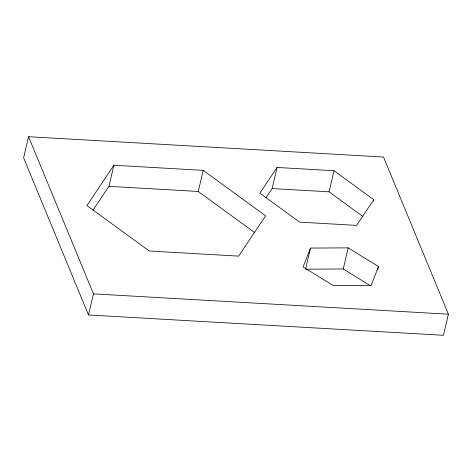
<?xml version="1.0" encoding="UTF-8"?>
<svg xmlns="http://www.w3.org/2000/svg" width="472" height="472" viewBox="0 0 472 472"><rect width="100%" height="100%" fill="white"/><g stroke="black" fill="none" stroke-linecap="round" stroke-linejoin="round"><path stroke-width="0.71" d="M28.55 136.697L23.6 157.807L88.5 314.971L443.45 335.303L448.4 314.193L383.5 157.028L28.55 136.697L93.45 293.861L88.5 314.971M92.996 210.182L108.926 186.357L113.876 165.247L203.214 170.362L265.583 215.804L238.625 256.125L149.294 251.01L86.919 205.568L113.876 165.247M254.691 232.584L198.258 191.473L203.214 170.362M265.978 197.744L272.114 188.57L277.064 167.46L334.011 170.722L373.771 199.685L373.44 201.096M305.703 268.479L310.488 248.071L348.177 247.865L378.479 266.55L377.653 270.072M362.885 216.471L329.061 191.827L334.011 170.722M370.437 285.755L343.227 268.975L348.177 247.865M310.488 248.071L303.095 266.969L333.397 285.654L371.086 285.448L378.479 266.55M277.064 167.46L259.877 193.16L299.643 222.129L356.59 225.392L373.771 199.685M305.537 269.182L343.227 268.975M272.114 188.57L329.061 191.827M108.926 186.357L198.258 191.473M93.45 293.861L448.4 314.193"/></g></svg>
